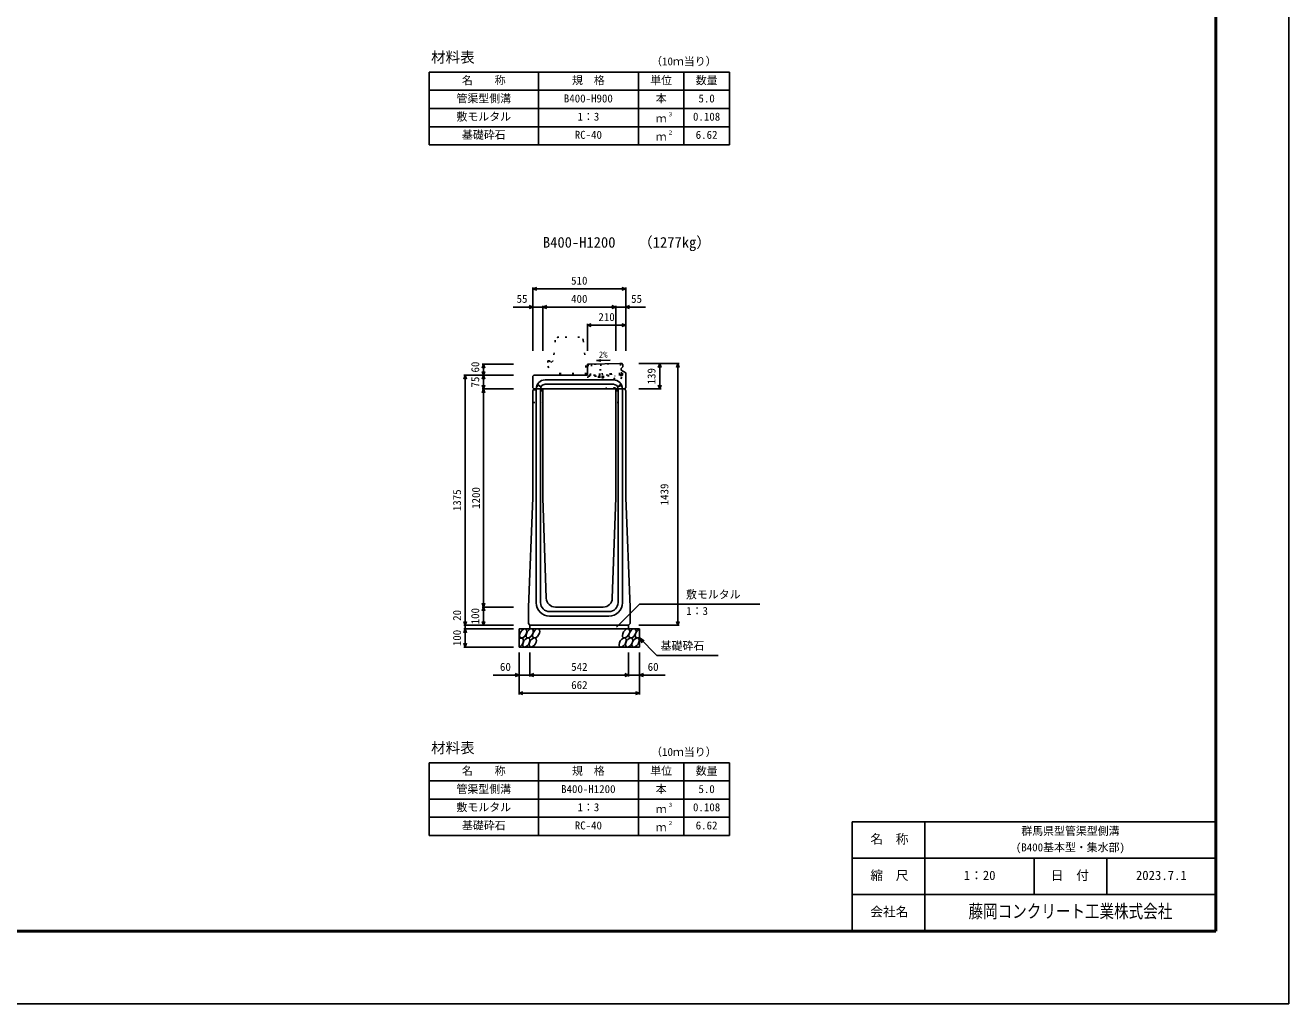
# Model space of a CAD drawing. Units: millimetres, scale not verified. Extents: x 4220 to 29420, y 5940 to 17820.
# Drawn here: x 22474 to 29420, y 5940 to 11321 of the extents above; entities that cross this region are included whole.
import ezdxf
from ezdxf.enums import TextEntityAlignment as Align

# ---------------------------------------------------------------- set-up
doc = ezdxf.new("R2010")
doc.units = ezdxf.units.MM
doc.header["$LTSCALE"] = 40
doc.linetypes.add('DOTTED', pattern=[1.75, 0.25, -1.5])
for name, color, linetype, lineweight in [('Defpoints_3', 5, 'Continuous', 25), ('DIM', 7, 'Continuous', 25), ('HATCH', 6, 'Continuous', 25), ('HYO', 3, 'Continuous', 25), ('HYO2', 4, 'Continuous', 25), ('OUTLINE', 3, 'Continuous', 25), ('OUTLINE2', 4, 'Continuous', 25), ('TXT', 7, 'Continuous', 25), ('WAKU', 3, 'Continuous', 50), ('WAKU-LINE', 7, 'Continuous', 25)]:
    doc.layers.add(name, color=color, linetype=linetype, lineweight=lineweight)
doc.layers.add('WAKU-TXT', color=7, linetype='Continuous')
doc.styles.add('ＭＳ ゴシック', font='')
doc.styles.get('ＭＳ ゴシック').set_extended_font_data('MS Gothic')

msp = doc.modelspace()

# ---------------------------------------------------------------- linework, layer by layer
at = {"layer": 'Defpoints_3'}
for p, q in [((29420, 5940), (29420, 17820)), ((12620, 5940), (29420, 5940))]:
    msp.add_line(p, q, dxfattribs=at)
at = {"layer": 'DIM'}
for p, q in [((25265, 9871.46), (25286.14, 9879.16)), ((25265, 9878.96), (25265, 9531.46)), ((25775, 9871.46), (25265, 9871.46)), ((25286.14, 9863.77), (25265, 9871.46)), ((25753.86, 9879.16), (25775, 9871.46)), ((25775, 9871.46), (25753.86, 9863.77)), ((25775, 9878.96), (25775, 9531.46)), ((25156.62, 9771.46), (25265, 9771.46)), ((25243.86, 9779.16), (25265, 9771.46)), ((25265, 9771.46), (25243.86, 9763.77)), ((25320, 9771.46), (25265, 9771.46)), ((25320, 9771.46), (25341.14, 9779.16)), ((25320, 9778.96), (25320, 9531.46)), ((25320, 9771.46), (25720, 9771.46)), ((25341.14, 9763.77), (25320, 9771.46)), ((25698.86, 9779.16), (25720, 9771.46)), ((25720, 9771.46), (25698.86, 9763.77)), ((25720, 9778.96), (25720, 9531.46)), ((25720, 9771.46), (25775, 9771.46)), ((25796.14, 9779.16), (25775, 9771.46)), ((25883.38, 9771.46), (25775, 9771.46)), ((25775, 9771.46), (25796.14, 9763.77)), ((25586.14, 9679.16), (25565, 9671.46)), ((25565, 9678.96), (25565, 9531.46)), ((25565, 9671.46), (25775, 9671.46)), ((25565, 9671.46), (25586.14, 9663.77)), ((25753.86, 9679.16), (25775, 9671.46)), ((25775, 9671.46), (25753.86, 9663.77)), ((24985.3, 9435.32), (24993, 9456.46)), ((24985.5, 9456.46), (25158, 9456.46)), ((24993, 9456.46), (24993, 9396.46)), ((24993, 9456.46), (25000.7, 9435.32)), ((26069.5, 9460.46), (25847, 9460.46)), ((25954.3, 9439.32), (25962, 9460.46)), ((25962, 9460.46), (25962, 9321.46)), ((25962, 9460.46), (25969.7, 9439.32)), ((26054.3, 9439.32), (26062, 9460.46)), ((26062, 9460.46), (26062, 8021.46)), ((26062, 9460.46), (26069.7, 9439.32)), ((24893, 9396.46), (24885.3, 9375.32)), ((24885.5, 9396.46), (25158, 9396.46)), ((24893, 9396.46), (24893, 8021.46)), ((24900.7, 9375.32), (24893, 9396.46)), ((24993, 9396.46), (24985.3, 9417.61)), ((24985.3, 9375.32), (24993, 9396.46)), ((25000.7, 9417.61), (24993, 9396.46)), ((24993, 9321.46), (24993, 9396.46)), ((24993, 9396.46), (25000.7, 9375.32)), ((24985.3, 9342.61), (24993, 9321.46)), ((24985.3, 9300.32), (24993, 9321.46)), ((24985.5, 9321.46), (25158, 9321.46)), ((24993, 9321.46), (25000.7, 9342.61)), ((24993, 9321.46), (24993, 8121.46)), ((24993, 9321.46), (25000.7, 9300.32)), ((25969.5, 9321.46), (25847, 9321.46)), ((25954.3, 9342.61), (25962, 9321.46)), ((25962, 9321.46), (25969.7, 9342.61)), ((24985.3, 8142.61), (24993, 8121.46)), ((24993, 8121.46), (25000.7, 8142.61)), ((25724.77, 8010.65), (25851, 8136.89)), ((25851, 8136.89), (26512.46, 8136.89)), ((24985.3, 8100.32), (24993, 8121.46)), ((24985.5, 8121.46), (25158, 8121.46)), ((24993, 8121.46), (24993, 8021.46)), ((24993, 8121.46), (25000.7, 8100.32)), ((24893, 8021.46), (24885.3, 8042.61)), ((24893, 8001.46), (24885.3, 7980.32)), ((24885.5, 8021.46), (25158, 8021.46)), ((24885.5, 8001.46), (25158, 8001.46)), ((24900.7, 8042.61), (24893, 8021.46)), ((24893, 8021.46), (24893, 8001.46)), ((24893, 8001.46), (24893, 7901.46)), ((24900.7, 7980.32), (24893, 8001.46)), ((24985.3, 8042.61), (24993, 8021.46)), ((24993, 8021.46), (25000.7, 8042.61)), ((26069.5, 8021.46), (25847, 8021.46)), ((26054.3, 8042.61), (26062, 8021.46)), ((26062, 8021.46), (26069.7, 8042.61)), ((24893, 7901.46), (24885.3, 7922.61)), ((24900.7, 7922.61), (24893, 7901.46)), ((25851, 7951.46), (25946.76, 7855.71)), ((25851, 7951.46), (25876.98, 7936.46)), ((25851, 7951.46), (25866, 7925.48)), ((24885.5, 7901.46), (25158, 7901.46)), ((25189, 7640.1), (25189, 7871.46)), ((25249, 7740.1), (25249, 7871.46)), ((25791, 7740.1), (25791, 7871.46)), ((25851, 7640.1), (25851, 7871.46)), ((25946.76, 7855.71), (26284.31, 7855.71)), ((25189, 7747.6), (25047.21, 7747.6)), ((25167.86, 7755.29), (25189, 7747.6)), ((25189, 7747.6), (25167.86, 7739.9)), ((25189, 7747.6), (25249, 7747.6)), ((25249, 7747.6), (25270.14, 7755.29)), ((25249, 7747.6), (25791, 7747.6)), ((25270.14, 7739.9), (25249, 7747.6)), ((25769.86, 7755.29), (25791, 7747.6)), ((25791, 7747.6), (25769.86, 7739.9)), ((25851, 7747.6), (25791, 7747.6)), ((25872.14, 7755.29), (25851, 7747.6)), ((25851, 7747.6), (25992.79, 7747.6)), ((25851, 7747.6), (25872.14, 7739.9)), ((25189, 7647.6), (25210.14, 7655.29)), ((25189, 7647.6), (25851, 7647.6)), ((25210.14, 7639.9), (25189, 7647.6)), ((25829.86, 7655.29), (25851, 7647.6)), ((25851, 7647.6), (25829.86, 7639.9))]:
    msp.add_line(p, q, dxfattribs=at)
at = {"layer": 'HATCH', "linetype": 'DOTTED'}
for p, q in [((25576, 9456.69), (25568, 9456.52)), ((25568, 9456.52), (25569.34, 9391.53)), ((25752.46, 9460.32), (25576, 9456.69)), ((25578.35, 9391.22), (25577, 9456.71)), ((25581.25, 9395.78), (25580, 9456.77)), ((25587, 9456.91), (25588.25, 9395.92)), ((25633.24, 9396.85), (25631.99, 9457.84)), ((25638.98, 9457.98), (25640.24, 9397)), ((25689.23, 9398.01), (25687.97, 9458.99)), ((25696.23, 9398.15), (25694.97, 9459.14)), ((25741.22, 9399.08), (25739.96, 9460.07)), ((25746.96, 9460.21), (25748.22, 9399.22)), ((25751.46, 9460.3), (25755.96, 9460.4)), ((25752.63, 9403.81), (25751.46, 9460.3)), ((25757.25, 9397.91), (25755.96, 9460.4)), ((25569.34, 9391.53), (25578.34, 9391.72)), ((25748.22, 9399.22), (25578.26, 9395.72)), ((25754.31, 9394.85), (25578.35, 9391.22)), ((25625.11, 9392.18), (25652.82, 9392.76)), ((25625.32, 9382.19), (25625.11, 9392.18)), ((25653.03, 9382.76), (25625.32, 9382.19)), ((25630.28, 9425.8), (25646.27, 9426.13)), ((25630.87, 9396.8), (25630.28, 9425.8)), ((25632.04, 9392.33), (25632.24, 9382.33)), ((25645.89, 9392.61), (25646.1, 9382.61)), ((25646.87, 9397.13), (25646.27, 9426.13)), ((25652.82, 9392.76), (25653.03, 9382.76))]:
    msp.add_line(p, q, dxfattribs=at)
for centre, radius in [((25748.13, 9403.72), 4.5), ((25754.25, 9397.85), 3)]:
    msp.add_arc(centre, radius, 271.18119, 1.18119, dxfattribs=at)
at = {"layer": 'HATCH'}
for centre in [(25211.89, 7976.46), (25247.37, 7976.46), (25282.84, 7976.46), (25777.05, 7976.46), (25812.52, 7976.46), (25228.77, 7926.46), (25264.25, 7926.46), (25758.45, 7926.46), (25793.93, 7926.46), (25829.41, 7926.46)]:
    msp.add_ellipse(centre, major_axis=(14.54, 23.54), ratio=0.5792, dxfattribs=at)
for centre, start_param, end_param in [((25848, 7976.46), 0.6666252, 4.1103269), ((25193.3, 7926.46), 3.7419964, 7.318141)]:
    msp.add_ellipse(centre, major_axis=(14.54, 23.54), ratio=0.5792, start_param=start_param, end_param=end_param, dxfattribs=at)
at = {"layer": 'HYO'}
for p, q in [((26345, 11063.36), (24695, 11063.36)), ((24695, 11063.36), (24695, 10663.36)), ((25295, 11063.36), (25295, 10663.36)), ((25845, 11063.36), (25845, 10663.36)), ((26095, 11063.36), (26095, 10663.36)), ((26345, 10663.36), (26345, 11063.36)), ((24695, 10963.36), (26345, 10963.36)), ((24695, 10663.36), (26345, 10663.36)), ((26345, 7265.37), (24695, 7265.37)), ((24695, 7265.37), (24695, 6865.37)), ((25295, 7265.37), (25295, 6865.37)), ((25845, 7265.37), (25845, 6865.37)), ((26095, 7265.37), (26095, 6865.37)), ((26345, 6865.37), (26345, 7265.37)), ((24695, 7165.37), (26345, 7165.37)), ((24695, 6865.37), (26345, 6865.37))]:
    msp.add_line(p, q, dxfattribs=at)
at = {"layer": 'HYO2'}
for p, q in [((24695, 10863.36), (26345, 10863.36)), ((24695, 10763.36), (26345, 10763.36)), ((24695, 7065.37), (26345, 7065.37)), ((24695, 6965.37), (26345, 6965.37))]:
    msp.add_line(p, q, dxfattribs=at)
at = {"layer": 'OUTLINE', "linetype": 'DOTTED'}
for p, q in [((25388.19, 9588.41), (25377, 9476.46)), ((25521.9, 9606.46), (25408.1, 9606.46)), ((25541.8, 9588.45), (25560, 9406.46)), ((25347, 9476.46), (25347, 9446.46)), ((25347, 9476.46), (25355, 9476.46)), ((25347, 9446.46), (25370, 9406.46)), ((25355, 9476.46), (25365, 9466.46)), ((25365, 9466.46), (25375, 9476.46)), ((25375, 9476.46), (25377, 9476.46)), ((25560, 9406.46), (25370, 9406.46))]:
    msp.add_line(p, q, dxfattribs=at)
at = {"layer": 'OUTLINE'}
for p, q in [((25753, 9460.34), (25565, 9456.46)), ((25565, 9456.46), (25565, 9396.46)), ((25753, 9460.34), (25759, 9454.46)), ((25759, 9454.46), (25759, 9443.46)), ((25265, 9390.46), (25271, 9396.46)), ((25265, 9327.46), (25265, 9390.46)), ((25271, 9396.46), (25565, 9396.46)), ((25750, 9433.46), (25759, 9443.46)), ((25750, 9433.46), (25750, 9423.46)), ((25750, 9423.46), (25775, 9410.46)), ((25775, 9327.46), (25775, 9410.46)), ((25265, 9327.46), (25271, 9321.46)), ((25265, 9311.46), (25270, 9321.46)), ((25265, 8721.46), (25265, 9311.46)), ((25270, 9321.46), (25770, 9321.46)), ((25320, 9321.46), (25320, 8721.46)), ((25720, 9321.46), (25720, 8721.46)), ((25769, 9321.46), (25775, 9327.46)), ((25775, 9311.46), (25770, 9321.46)), ((25775, 8721.46), (25775, 9311.46)), ((25265, 8721.46), (25240, 8121.46)), ((25320, 8721.46), (25338.39, 8169.8)), ((25720, 8721.46), (25701.61, 8169.8)), ((25775, 8721.46), (25800, 8121.46)), ((25240, 8030.46), (25240, 8121.46)), ((25388.36, 8121.46), (25651.64, 8121.46)), ((25800, 8030.46), (25800, 8121.46)), ((25189, 8001.46), (25851, 8001.46)), ((25189, 7901.46), (25189, 8001.46)), ((25249, 8021.46), (25240, 8030.46)), ((25249, 8021.46), (25791, 8021.46)), ((25249, 8021.46), (25249, 8001.46)), ((25791, 8021.46), (25800, 8030.46)), ((25791, 8021.46), (25791, 8001.46)), ((25851, 7901.46), (25851, 8001.46)), ((25189, 7901.46), (25851, 7901.46))]:
    msp.add_line(p, q, dxfattribs=at)
at = {"layer": 'OUTLINE', "linetype": 'DOTTED'}
for centre, start, end in [((25408.1, 9586.46), 90, 174.40835), ((25521.9, 9586.46), 4.08463, 90)]:
    msp.add_arc(centre, 20, start, end, dxfattribs=at)
at = {"layer": 'OUTLINE'}
for centre, start, end in [((25388.36, 8171.46), 181.90915, 270), ((25651.64, 8171.46), 270, 358.09085)]:
    msp.add_arc(centre, 50, start, end, dxfattribs=at)
at = {"layer": 'OUTLINE2', "linetype": 'DOTTED'}
for p, q in [((25569.33, 9392.04), (25550, 9321.46)), ((25663.11, 9321.46), (25751.47, 9422.7)), ((25705.65, 9321.46), (25773.37, 9411.31)), ((25715, 9321.46), (25715, 9394.04)), ((25267.75, 9316.96), (25312, 9316.96)), ((25289, 9341.96), (25301, 9341.96)), ((25289, 9341.96), (25289, 9316.96)), ((25301, 9341.96), (25301, 9316.96)), ((25312, 9316.96), (25312, 9246.46)), ((25728, 9316.96), (25728, 9246.46)), ((25728, 9316.96), (25772.25, 9316.96)), ((25739, 9341.96), (25751, 9341.96)), ((25739, 9341.96), (25739, 9316.96)), ((25751, 9341.96), (25751, 9316.96)), ((25265, 9246.46), (25312, 9246.46)), ((25728, 9246.46), (25775, 9246.46))]:
    msp.add_line(p, q, dxfattribs=at)
at = {"layer": 'OUTLINE2'}
for p, q in [((25283, 9321.46), (25283, 8145.46)), ((25307, 9321.46), (25307, 8146.46)), ((25332, 9370.46), (25708, 9370.46)), ((25332, 9346.46), (25708, 9346.46)), ((25733, 9321.46), (25733, 8146.46)), ((25757, 9321.46), (25757, 8145.46)), ((25357, 8096.46), (25683, 8096.46)), ((25357, 8071.46), (25683, 8071.46))]:
    msp.add_line(p, q, dxfattribs=at)
for centre, radius, start, end in [((25332, 9321.46), 49, 90, 180), ((25332, 9321.46), 25, 90, 180), ((25708, 9321.46), 49, 0, 90), ((25708, 9321.46), 25, 0, 90), ((25357, 8145.46), 74, 180, 270), ((25357, 8146.46), 50, 180, 270), ((25683, 8146.46), 50, 270, 0), ((25683, 8145.46), 74, 270, 0)]:
    msp.add_arc(centre, radius, start, end, dxfattribs=at)
at = {"layer": 'TXT'}
for q in [(25638.74, 9482.04), (25689.33, 9478.83), (25638.9, 9473.71)]:
    msp.add_line((25615.19, 9477.42), q, dxfattribs=at)
at = {"layer": 'WAKU'}
for p, q in [((29020, 6340), (29020, 17420)), ((13020, 6340), (29020, 6340))]:
    msp.add_line(p, q, dxfattribs=at)
at = {"layer": 'WAKU', "lineweight": 25}
for p, q in [((27020, 6940), (29020, 6940)), ((27020, 6340), (27020, 6940))]:
    msp.add_line(p, q, dxfattribs=at)
at = {"layer": 'WAKU-LINE'}
for p, q in [((27420, 6340), (27420, 6940)), ((27020, 6740), (29020, 6740)), ((28020, 6540), (28020, 6740)), ((28420, 6540), (28420, 6740)), ((27020, 6540), (29020, 6540))]:
    msp.add_line(p, q, dxfattribs=at)

# ---------------------------------------------------------------- texts
at = {"layer": 'DIM', "style": 'ＭＳ ゴシック'}
for s, p in [('510', (25475, 9881.46)), ('55', (25175.16, 9781.46)), ('400', (25475, 9781.46)), ('55', (25804.84, 9781.46)), ('210', (25625, 9681.46)), ('敷モルタル', (26106.6, 8155.62)), ('1：3', (26107.6, 8064.93)), ('基礎砕石', (25967.32, 7872.88)), ('60', (25084, 7757.6)), ('542', (25475.53, 7757.6)), ('60', (25896, 7757.6)), ('662', (25475.53, 7657.6))]:
    msp.add_text(s, height=43.99, dxfattribs=at).set_placement(p, align=Align.BOTTOM_LEFT)
for s, p in [('60', (24983, 9411.46)), ('75', (24983, 9328.96)), ('139', (25952, 9345.96)), ('1375', (24883, 8648.96)), ('1200', (24987.32, 8661.46)), ('1439', (26023, 8680.96)), ('20', (24883, 8045.78)), ('100', (24983, 8026.46)), ('100', (24883, 7906.46))]:
    msp.add_text(s, height=43.99, rotation=90, dxfattribs=at).set_placement(p, align=Align.BOTTOM_LEFT)
at = {"layer": 'TXT', "style": 'ＭＳ ゴシック'}
for s, height, p in [('材料表', 58.65, (24705, 11098.36)), ('（10ｍ当り）', 43.99, (25915, 11087.36)), ('名\u3000\u3000称', 43.99, (24875, 10983.36)), ('規\u3000格', 43.99, (25480, 10983.36)), ('単位', 43.99, (25910, 10983.36)), ('数量', 43.99, (26160, 10983.36)), ('管渠型側溝', 43.99, (24845, 10883.36)), ('B400-H900', 43.99, (25435, 10883.36)), ('本', 43.99, (25940, 10883.36)), ('5.0', 43.99, (26175, 10883.36)), ('敷モルタル', 43.99, (24845, 10783.36)), ('1：3', 43.99, (25510, 10783.36)), ('３', 21.99, (26005.54, 10813.73)), ('0.108', 43.99, (26145, 10783.36)), ('ｍ', 43.99, (25940, 10773.36)), ('基礎砕石', 43.99, (24875, 10683.36)), ('RC-40', 43.99, (25495, 10683.36)), ('ｍ', 43.99, (25940, 10673.36)), ('２', 21.99, (26005.54, 10713.73)), ('6.62', 43.99, (26160, 10683.36)), ('B400-H1200', 58.65, (25320, 10080.44)), ('（1277kg）', 58.65, (25843.7, 10080.44)), ('2%', 35.19, (25627.51, 9481.4)), ('材料表', 58.65, (24705, 7300.38)), ('（10ｍ当り）', 43.99, (25915, 7289.37)), ('名\u3000\u3000称', 43.99, (24875, 7185.37)), ('規\u3000格', 43.99, (25480, 7185.37)), ('単位', 43.99, (25910, 7185.37)), ('数量', 43.99, (26160, 7185.37)), ('管渠型側溝', 43.99, (24845, 7085.37)), ('B400-H1200', 43.99, (25420, 7085.37)), ('本', 43.99, (25940, 7085.37)), ('5.0', 43.99, (26175, 7085.37)), ('敷モルタル', 43.99, (24845, 6985.37)), ('1：3', 43.99, (25510, 6985.37)), ('ｍ', 43.99, (25940, 6975.37)), ('３', 21.99, (26005.54, 7015.74)), ('0.108', 43.99, (26145, 6985.37)), ('基礎砕石', 43.99, (24875, 6885.37)), ('RC-40', 43.99, (25495, 6885.37)), ('ｍ', 43.99, (25940, 6875.37)), ('２', 21.99, (26005.54, 6915.74)), ('6.62', 43.99, (26160, 6885.37))]:
    msp.add_text(s, height=height, dxfattribs=at).set_placement(p, align=Align.BOTTOM_LEFT)
at = {"layer": 'WAKU-TXT', "style": 'ＭＳ ゴシック'}
for s, height, p in [('名\u3000称', 51.32, (27119.9, 6805)), ('群馬県型管渠型側溝', 43.99, (27950, 6855)), ('(B400基本型・集水部)', 43.99, (27920, 6765)), ('縮\u3000尺', 51.32, (27119.9, 6605)), ('1：20', 51.32, (27633.5, 6605)), ('日\u3000付', 51.32, (28111.89, 6605)), ('2023.7.1', 51.32, (28580, 6605)), ('会社名', 51.32, (27119.9, 6405))]:
    msp.add_text(s, height=height, dxfattribs=at).set_placement(p, align=Align.BOTTOM_LEFT)
at = {"layer": 'WAKU-TXT', "style": 'ＭＳ ゴシック', "width": 0.8}
msp.add_text('藤岡コンクリート工業株式会社', height=73.31, dxfattribs=at).set_placement((27660, 6390), align=Align.BOTTOM_LEFT)

doc.saveas('drawing.dxf')
